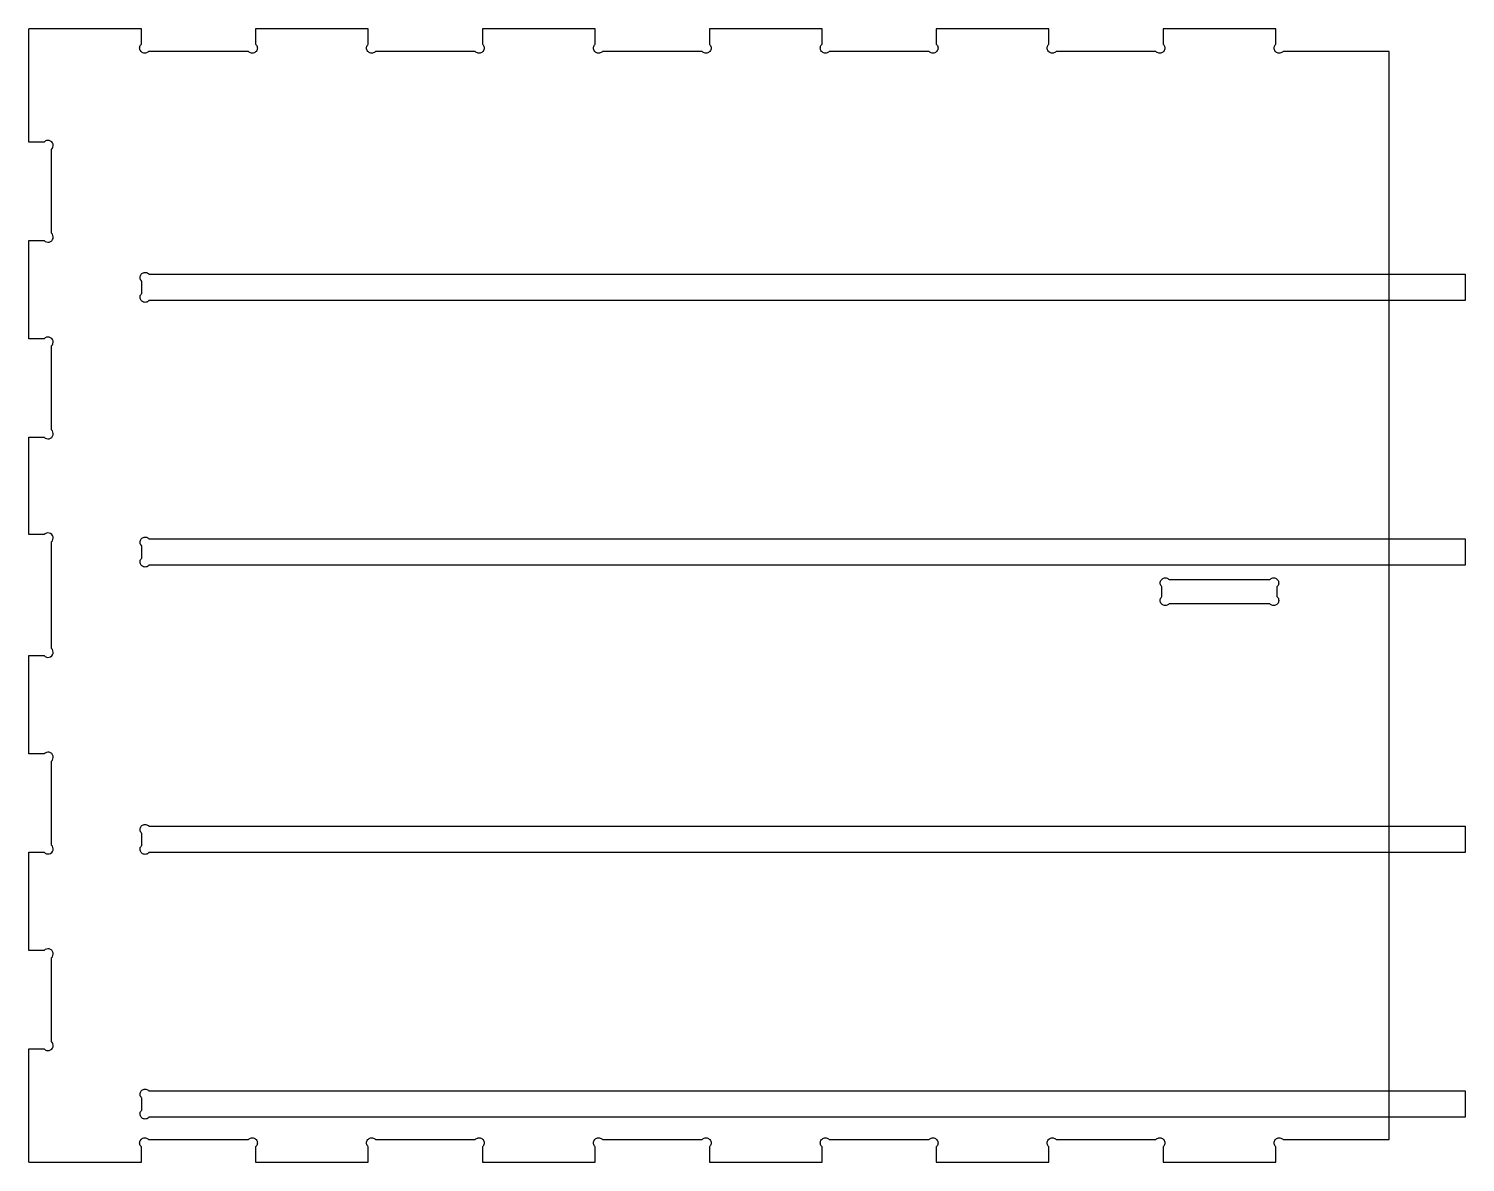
# Model space of a CAD drawing. Header units: inches. Extents: x 1657 to 2037, y 921 to 1221.
import ezdxf

# ---------------------------------------------------------------- set-up
doc = ezdxf.new("R2010")
doc.units = ezdxf.units.IN
doc.header["$MEASUREMENT"] = 0
doc.layers.add('CUT', color=7, linetype='Continuous')
doc.layers.add('POCKET', color=7, linetype='Continuous')

# ---------------------------------------------------------------- blocks, each defined once
blk = doc.blocks.new('11')
at = {"layer": 'CUT', "color": 4}
blk.add_lwpolyline([(0, -299.8), (-29.8, -299.8), (-29.8, -295.704), (-29.638, -295.537), (-29.506, -295.344), (-29.41, -295.132), (-29.352, -294.906), (-29.334, -294.674), (-29.356, -294.442), (-29.417, -294.217), (-29.516, -294.006), (-29.65, -293.815), (-29.815, -293.65), (-30.006, -293.516), (-30.217, -293.417), (-30.442, -293.356), (-30.674, -293.334), (-30.906, -293.352), (-31.132, -293.41), (-31.344, -293.506), (-31.537, -293.638), (-31.704, -293.8), (-58.096, -293.8), (-58.263, -293.638), (-58.456, -293.506), (-58.668, -293.41), (-58.894, -293.352), (-59.126, -293.334), (-59.358, -293.356), (-59.583, -293.417), (-59.794, -293.516), (-59.985, -293.65), (-60.15, -293.815), (-60.284, -294.006), (-60.383, -294.217), (-60.444, -294.442), (-60.466, -294.674), (-60.448, -294.906), (-60.39, -295.132), (-60.294, -295.344), (-60.162, -295.537), (-60, -295.704), (-60, -299.8), (-89.8, -299.8), (-89.8, -295.704), (-89.638, -295.537), (-89.506, -295.344), (-89.41, -295.132), (-89.352, -294.906), (-89.334, -294.674), (-89.356, -294.442), (-89.417, -294.217), (-89.516, -294.006), (-89.65, -293.815), (-89.815, -293.65), (-90.006, -293.516), (-90.217, -293.417), (-90.442, -293.356), (-90.674, -293.334), (-90.906, -293.352), (-91.132, -293.41), (-91.344, -293.506), (-91.537, -293.638), (-91.704, -293.8), (-118.096, -293.8), (-118.263, -293.638), (-118.456, -293.506), (-118.668, -293.41), (-118.894, -293.352), (-119.126, -293.334), (-119.358, -293.356), (-119.583, -293.417), (-119.794, -293.516), (-119.985, -293.65), (-120.15, -293.815), (-120.284, -294.006), (-120.383, -294.217), (-120.444, -294.442), (-120.466, -294.674), (-120.448, -294.906), (-120.39, -295.132), (-120.294, -295.344), (-120.162, -295.537), (-120, -295.704), (-120, -299.8), (-149.8, -299.8), (-149.8, -295.704), (-149.638, -295.537), (-149.506, -295.344), (-149.41, -295.132), (-149.352, -294.906), (-149.334, -294.674), (-149.356, -294.442), (-149.417, -294.217), (-149.516, -294.006), (-149.65, -293.815), (-149.815, -293.65), (-150.006, -293.516), (-150.217, -293.417), (-150.442, -293.356), (-150.674, -293.334), (-150.906, -293.352), (-151.132, -293.41), (-151.344, -293.506), (-151.537, -293.638), (-151.704, -293.8), (-178.096, -293.8), (-178.263, -293.638), (-178.456, -293.506), (-178.668, -293.41), (-178.894, -293.352), (-179.126, -293.334), (-179.358, -293.356), (-179.583, -293.417), (-179.794, -293.516), (-179.985, -293.65), (-180.15, -293.815), (-180.284, -294.006), (-180.383, -294.217), (-180.444, -294.442), (-180.466, -294.674), (-180.448, -294.906), (-180.39, -295.132), (-180.294, -295.344), (-180.162, -295.537), (-180, -295.704), (-180, -299.8), (-209.8, -299.8), (-209.8, -295.704), (-209.638, -295.537), (-209.506, -295.344), (-209.41, -295.132), (-209.352, -294.906), (-209.334, -294.674), (-209.356, -294.442), (-209.417, -294.217), (-209.516, -294.006), (-209.65, -293.815), (-209.815, -293.65), (-210.006, -293.516), (-210.217, -293.417), (-210.442, -293.356), (-210.674, -293.334), (-210.906, -293.352), (-211.132, -293.41), (-211.344, -293.506), (-211.537, -293.638), (-211.704, -293.8), (-238.096, -293.8), (-238.263, -293.638), (-238.456, -293.506), (-238.668, -293.41), (-238.894, -293.352), (-239.126, -293.334), (-239.358, -293.356), (-239.583, -293.417), (-239.794, -293.516), (-239.985, -293.65), (-240.15, -293.815), (-240.284, -294.006), (-240.383, -294.217), (-240.444, -294.442), (-240.466, -294.674), (-240.448, -294.906), (-240.39, -295.132), (-240.294, -295.344), (-240.162, -295.537), (-240, -295.704), (-240, -299.8), (-269.8, -299.8), (-269.8, -295.704), (-269.638, -295.537), (-269.506, -295.344), (-269.41, -295.132), (-269.352, -294.906), (-269.334, -294.674), (-269.356, -294.442), (-269.417, -294.217), (-269.516, -294.006), (-269.65, -293.815), (-269.815, -293.65), (-270.006, -293.516), (-270.217, -293.417), (-270.442, -293.356), (-270.674, -293.334), (-270.906, -293.352), (-271.132, -293.41), (-271.344, -293.506), (-271.537, -293.638), (-271.704, -293.8), (-298.096, -293.8), (-298.263, -293.638), (-298.456, -293.506), (-298.668, -293.41), (-298.894, -293.352), (-299.126, -293.334), (-299.358, -293.356), (-299.583, -293.417), (-299.794, -293.516), (-299.985, -293.65), (-300.15, -293.815), (-300.284, -294.006), (-300.383, -294.217), (-300.444, -294.442), (-300.466, -294.674), (-300.448, -294.906), (-300.39, -295.132), (-300.294, -295.344), (-300.162, -295.537), (-300, -295.704), (-300, -299.8), (-329.8, -299.8), (-329.8, -295.704), (-329.638, -295.537), (-329.506, -295.344), (-329.41, -295.132), (-329.352, -294.906), (-329.334, -294.674), (-329.356, -294.442), (-329.417, -294.217), (-329.516, -294.006), (-329.65, -293.815), (-329.815, -293.65), (-330.006, -293.516), (-330.217, -293.417), (-330.442, -293.356), (-330.674, -293.334), (-330.906, -293.352), (-331.132, -293.41), (-331.344, -293.506), (-331.537, -293.638), (-331.704, -293.8), (-359.8, -293.8), (-359.8, -6), (-331.704, -6), (-331.537, -6.162), (-331.344, -6.294), (-331.132, -6.39), (-330.906, -6.448), (-330.674, -6.466), (-330.442, -6.444), (-330.217, -6.383), (-330.006, -6.284), (-329.815, -6.15), (-329.65, -5.985), (-329.516, -5.794), (-329.417, -5.583), (-329.356, -5.358), (-329.334, -5.126), (-329.352, -4.894), (-329.41, -4.668), (-329.506, -4.456), (-329.638, -4.263), (-329.8, -4.096), (-329.8, 0), (-300, 0), (-300, -4.096), (-300.162, -4.263), (-300.294, -4.456), (-300.39, -4.668), (-300.448, -4.894), (-300.466, -5.126), (-300.444, -5.358), (-300.383, -5.583), (-300.284, -5.794), (-300.15, -5.985), (-299.985, -6.15), (-299.794, -6.284), (-299.583, -6.383), (-299.358, -6.444), (-299.126, -6.466), (-298.894, -6.448), (-298.668, -6.39), (-298.456, -6.294), (-298.263, -6.162), (-298.096, -6), (-271.704, -6), (-271.537, -6.162), (-271.344, -6.294), (-271.132, -6.39), (-270.906, -6.448), (-270.674, -6.466), (-270.442, -6.444), (-270.217, -6.383), (-270.006, -6.284), (-269.815, -6.15), (-269.65, -5.985), (-269.516, -5.794), (-269.417, -5.583), (-269.356, -5.358), (-269.334, -5.126), (-269.352, -4.894), (-269.41, -4.668), (-269.506, -4.456), (-269.638, -4.263), (-269.8, -4.096), (-269.8, 0), (-240, 0), (-240, -4.096), (-240.162, -4.263), (-240.294, -4.456), (-240.39, -4.668), (-240.448, -4.894), (-240.466, -5.126), (-240.444, -5.358), (-240.383, -5.583), (-240.284, -5.794), (-240.15, -5.985), (-239.985, -6.15), (-239.794, -6.284), (-239.583, -6.383), (-239.358, -6.444), (-239.126, -6.466), (-238.894, -6.448), (-238.668, -6.39), (-238.456, -6.294), (-238.263, -6.162), (-238.096, -6), (-211.704, -6), (-211.537, -6.162), (-211.344, -6.294), (-211.132, -6.39), (-210.906, -6.448), (-210.674, -6.466), (-210.442, -6.444), (-210.217, -6.383), (-210.006, -6.284), (-209.815, -6.15), (-209.65, -5.985), (-209.516, -5.794), (-209.417, -5.583), (-209.356, -5.358), (-209.334, -5.126), (-209.352, -4.894), (-209.41, -4.668), (-209.506, -4.456), (-209.638, -4.263), (-209.8, -4.096), (-209.8, 0), (-180, 0), (-180, -4.096), (-180.162, -4.263), (-180.294, -4.456), (-180.39, -4.668), (-180.448, -4.894), (-180.466, -5.126), (-180.444, -5.358), (-180.383, -5.583), (-180.284, -5.794), (-180.15, -5.985), (-179.985, -6.15), (-179.794, -6.284), (-179.583, -6.383), (-179.358, -6.444), (-179.126, -6.466), (-178.894, -6.448), (-178.668, -6.39), (-178.456, -6.294), (-178.263, -6.162), (-178.096, -6), (-151.704, -6), (-151.537, -6.162), (-151.344, -6.294), (-151.132, -6.39), (-150.906, -6.448), (-150.674, -6.466), (-150.442, -6.444), (-150.217, -6.383), (-150.006, -6.284), (-149.815, -6.15), (-149.65, -5.985), (-149.516, -5.794), (-149.417, -5.583), (-149.356, -5.358), (-149.334, -5.126), (-149.352, -4.894), (-149.41, -4.668), (-149.506, -4.456), (-149.638, -4.263), (-149.8, -4.096), (-149.8, 0), (-120, 0), (-120, -4.096), (-120.162, -4.263), (-120.294, -4.456), (-120.39, -4.668), (-120.448, -4.894), (-120.466, -5.126), (-120.444, -5.358), (-120.383, -5.583), (-120.284, -5.794), (-120.15, -5.985), (-119.985, -6.15), (-119.794, -6.284), (-119.583, -6.383), (-119.358, -6.444), (-119.126, -6.466), (-118.894, -6.448), (-118.668, -6.39), (-118.456, -6.294), (-118.263, -6.162), (-118.096, -6), (-91.704, -6), (-91.537, -6.162), (-91.344, -6.294), (-91.132, -6.39), (-90.906, -6.448), (-90.674, -6.466), (-90.442, -6.444), (-90.217, -6.383), (-90.006, -6.284), (-89.815, -6.15), (-89.65, -5.985), (-89.516, -5.794), (-89.417, -5.583), (-89.356, -5.358), (-89.334, -5.126), (-89.352, -4.894), (-89.41, -4.668), (-89.506, -4.456), (-89.638, -4.263), (-89.8, -4.096), (-89.8, 0), (-60, 0), (-60, -4.096), (-60.162, -4.263), (-60.294, -4.456), (-60.39, -4.668), (-60.448, -4.894), (-60.466, -5.126), (-60.444, -5.358), (-60.383, -5.583), (-60.284, -5.794), (-60.15, -5.985), (-59.985, -6.15), (-59.794, -6.284), (-59.583, -6.383), (-59.358, -6.444), (-59.126, -6.466), (-58.894, -6.448), (-58.668, -6.39), (-58.456, -6.294), (-58.263, -6.162), (-58.096, -6), (-31.704, -6), (-31.537, -6.162), (-31.344, -6.294), (-31.132, -6.39), (-30.906, -6.448), (-30.674, -6.466), (-30.442, -6.444), (-30.217, -6.383), (-30.006, -6.284), (-29.815, -6.15), (-29.65, -5.985), (-29.516, -5.794), (-29.417, -5.583), (-29.356, -5.358), (-29.334, -5.126), (-29.352, -4.894), (-29.41, -4.668), (-29.506, -4.456), (-29.638, -4.263), (-29.8, -4.096), (-29.8, 0), (0, 0)], dxfattribs=at)
blk.add_lwpolyline([(0, -299.8), (0, -269.8), (-4.096, -269.8, -1.0746556), (-6, -267.896), (-6, -245.704, -1.0734322), (-4.093, -243.8), (0, -243.8), (0, -217.8), (-4.096, -217.8, -1.0746556), (-6, -215.896), (-6, -193.704, -1.0734322), (-4.093, -191.8), (0, -191.8), (0, -165.8), (-4.096, -165.8, -1.0746556), (-6, -163.896), (-6, -135.704, -1.0745915), (-4.093, -133.8), (0, -133.8), (0, -108), (-4.096, -108, -1.0746556), (-6, -106.096), (-6, -83.904, -1.0734322), (-4.093, -82), (0, -82), (0, -56), (-4.096, -56, -1.0746556), (-6, -54.096), (-6, -31.904, -1.0734322), (-4.093, -30), (0, -30), (0, 0)], format="xyb", dxfattribs=at)
blk.add_lwpolyline([(-299.7, -147.604), (-299.537, -147.437), (-299.406, -147.244), (-299.31, -147.031), (-299.252, -146.806), (-299.233, -146.573), (-299.255, -146.341), (-299.317, -146.116), (-299.416, -145.905), (-299.55, -145.715), (-299.715, -145.55), (-299.905, -145.416), (-300.116, -145.317), (-300.341, -145.255), (-300.573, -145.233), (-300.806, -145.252), (-301.031, -145.31), (-301.244, -145.406), (-301.437, -145.537), (-301.604, -145.7), (-328.196, -145.7), (-328.363, -145.537), (-328.556, -145.406), (-328.769, -145.31), (-328.994, -145.252), (-329.227, -145.233), (-329.459, -145.255), (-329.684, -145.317), (-329.895, -145.416), (-330.085, -145.55), (-330.25, -145.715), (-330.384, -145.905), (-330.483, -146.116), (-330.545, -146.341), (-330.567, -146.573), (-330.548, -146.806), (-330.49, -147.031), (-330.394, -147.244), (-330.263, -147.437), (-330.101, -147.604), (-330.101, -150.196), (-330.263, -150.363), (-330.394, -150.556), (-330.49, -150.769), (-330.548, -150.994), (-330.567, -151.227), (-330.545, -151.459), (-330.483, -151.684), (-330.384, -151.895), (-330.25, -152.085), (-330.085, -152.25), (-329.895, -152.384), (-329.684, -152.483), (-329.459, -152.545), (-329.227, -152.567), (-328.994, -152.548), (-328.769, -152.49), (-328.556, -152.394), (-328.363, -152.263), (-328.196, -152.1), (-301.604, -152.1), (-301.437, -152.263), (-301.244, -152.394), (-301.031, -152.49), (-300.806, -152.548), (-300.573, -152.567), (-300.341, -152.545), (-300.116, -152.483), (-299.905, -152.384), (-299.715, -152.25), (-299.55, -152.085), (-299.416, -151.895), (-299.317, -151.684), (-299.255, -151.459), (-299.233, -151.227), (-299.252, -150.994), (-299.31, -150.769), (-299.406, -150.556), (-299.537, -150.363), (-299.7, -150.196)], close=True, dxfattribs=at)
at = {"layer": 'POCKET', "color": 2}
for points in [[(-29.9, -66.804), (-29.738, -66.637), (-29.606, -66.444), (-29.51, -66.232), (-29.452, -66.006), (-29.434, -65.774), (-29.456, -65.542), (-29.517, -65.317), (-29.616, -65.106), (-29.75, -64.915), (-29.915, -64.75), (-30.106, -64.616), (-30.317, -64.517), (-30.542, -64.456), (-30.774, -64.434), (-31.006, -64.452), (-31.232, -64.51), (-31.444, -64.606), (-31.637, -64.738), (-31.804, -64.9), (-379.9, -64.9), (-379.9, -71.9), (-31.804, -71.9), (-31.637, -72.062), (-31.444, -72.194), (-31.232, -72.29), (-31.006, -72.348), (-30.774, -72.366), (-30.542, -72.344), (-30.317, -72.283), (-30.106, -72.184), (-29.915, -72.05), (-29.75, -71.885), (-29.616, -71.694), (-29.517, -71.483), (-29.456, -71.258), (-29.434, -71.026), (-29.452, -70.794), (-29.51, -70.568), (-29.606, -70.356), (-29.738, -70.163), (-29.9, -69.996)], [(-29.9, -136.804), (-29.738, -136.637), (-29.606, -136.444), (-29.51, -136.232), (-29.452, -136.006), (-29.434, -135.774), (-29.456, -135.542), (-29.517, -135.317), (-29.616, -135.106), (-29.75, -134.915), (-29.915, -134.75), (-30.106, -134.616), (-30.317, -134.517), (-30.542, -134.456), (-30.774, -134.434), (-31.006, -134.452), (-31.232, -134.51), (-31.444, -134.606), (-31.637, -134.738), (-31.804, -134.9), (-379.9, -134.9), (-379.9, -141.9), (-31.804, -141.9), (-31.637, -142.062), (-31.444, -142.194), (-31.232, -142.29), (-31.006, -142.348), (-30.774, -142.366), (-30.542, -142.344), (-30.317, -142.283), (-30.106, -142.184), (-29.915, -142.05), (-29.75, -141.885), (-29.616, -141.694), (-29.517, -141.483), (-29.456, -141.258), (-29.434, -141.026), (-29.452, -140.794), (-29.51, -140.568), (-29.606, -140.356), (-29.738, -140.163), (-29.9, -139.996)], [(-29.9, -212.804), (-29.738, -212.637), (-29.606, -212.444), (-29.51, -212.232), (-29.452, -212.006), (-29.434, -211.774), (-29.456, -211.542), (-29.517, -211.317), (-29.616, -211.106), (-29.75, -210.915), (-29.915, -210.75), (-30.106, -210.616), (-30.317, -210.517), (-30.542, -210.456), (-30.774, -210.434), (-31.006, -210.452), (-31.232, -210.51), (-31.444, -210.606), (-31.637, -210.738), (-31.804, -210.9), (-379.9, -210.9), (-379.9, -217.9), (-31.804, -217.9), (-31.637, -218.062), (-31.444, -218.194), (-31.232, -218.29), (-31.006, -218.348), (-30.774, -218.366), (-30.542, -218.344), (-30.317, -218.283), (-30.106, -218.184), (-29.915, -218.05), (-29.75, -217.885), (-29.616, -217.694), (-29.517, -217.483), (-29.456, -217.258), (-29.434, -217.026), (-29.452, -216.794), (-29.51, -216.568), (-29.606, -216.356), (-29.738, -216.163), (-29.9, -215.996)], [(-29.9, -282.804), (-29.738, -282.637), (-29.606, -282.444), (-29.51, -282.232), (-29.452, -282.006), (-29.434, -281.774), (-29.456, -281.542), (-29.517, -281.317), (-29.616, -281.106), (-29.75, -280.915), (-29.915, -280.75), (-30.106, -280.616), (-30.317, -280.517), (-30.542, -280.456), (-30.774, -280.434), (-31.006, -280.452), (-31.232, -280.51), (-31.444, -280.606), (-31.637, -280.738), (-31.804, -280.9), (-379.9, -280.9), (-379.9, -287.9), (-31.804, -287.9), (-31.637, -288.062), (-31.444, -288.194), (-31.232, -288.29), (-31.006, -288.348), (-30.774, -288.366), (-30.542, -288.344), (-30.317, -288.283), (-30.106, -288.184), (-29.915, -288.05), (-29.75, -287.885), (-29.616, -287.694), (-29.517, -287.483), (-29.456, -287.258), (-29.434, -287.026), (-29.452, -286.794), (-29.51, -286.568), (-29.606, -286.356), (-29.738, -286.163), (-29.9, -285.996)]]:
    blk.add_lwpolyline(points, close=True, dxfattribs=at)

msp = doc.modelspace()

# ---------------------------------------------------------------- block references
at = {"color": 2, "xscale": -1}
msp.add_blockref('11', (1657.1, 1221.08), dxfattribs=at)

doc.saveas('drawing.dxf')
